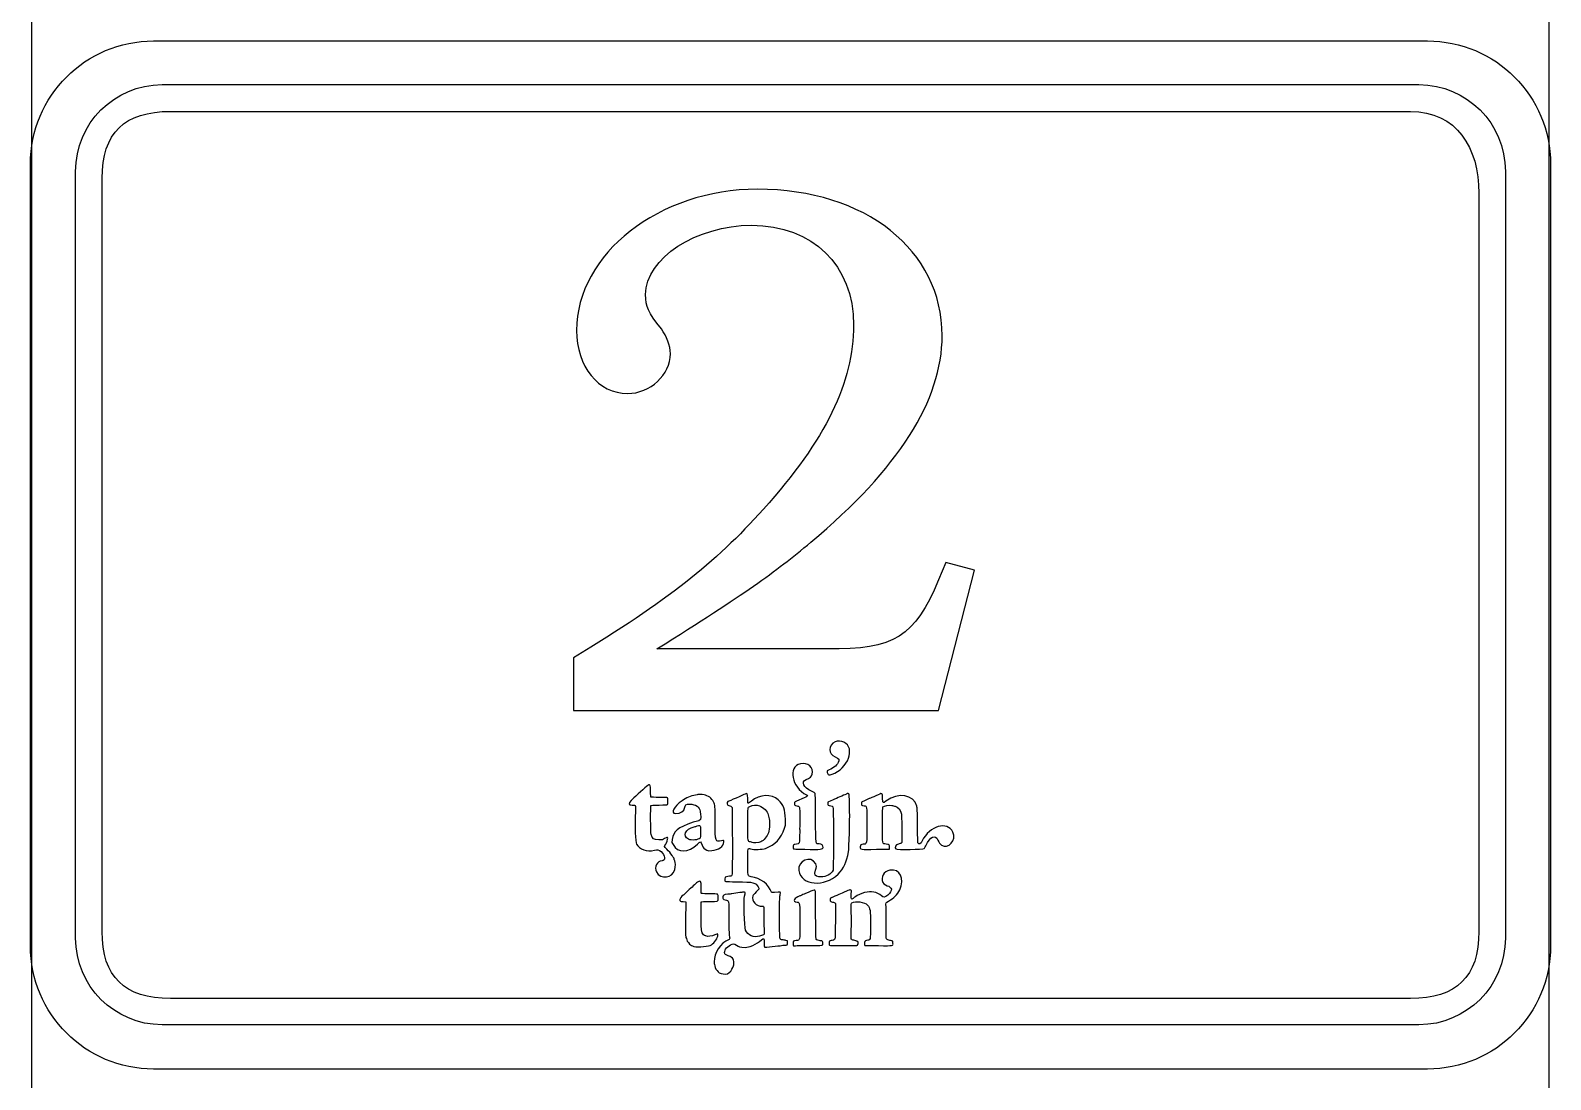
# Model space of a CAD drawing. Header units: millimetres. Extents: x 0 to 115, y 0 to 484.
# Drawn here: x -0.1 to 115.1, y 80.3 to 159.9 of the extents above; entities that cross this region are included whole.
import ezdxf

# ---------------------------------------------------------------- set-up
doc = ezdxf.new("R2010")
doc.units = ezdxf.units.MM
doc.layers.get('0').update_dxf_attribs({"linetype": 'CONTINUOUS'})

msp = doc.modelspace()

# ---------------------------------------------------------------- linework, layer by layer
at = {"color": 7}
for p, q in [((0, 0.000298), (0, 483.65833)), ((115.005552, 483.65833), (115.005552, 0.000298)), ((9.864019, 155.74046), (105.145766, 155.74046)), ((9.864019, 155.74046), (9.864019, 155.74046)), ((10.503252, 153.710577), (104.50618, 153.710577)), ((10.503252, 153.710577), (10.503252, 153.710577)), ((3.30588, 91.020909), (3.30588, 149.162918)), ((111.703905, 149.162918), (111.703905, 91.020909)), ((5.317772, 91.521148), (5.317772, 148.625638)), ((109.692013, 147.503805), (109.692013, 91.521148)), ((69.286259, 119.495367), (68.717228, 118.186208)), ((68.717228, 108.273859), (71.449845, 118.925983)), ((71.449845, 118.925983), (69.286259, 119.495367)), ((60.294659, 112.945342), (47.375585, 112.945342)), ((41.058746, 112.262011), (41.058746, 108.273859)), ((41.058746, 108.273859), (68.717228, 108.273859)), ((60.573001, 101.434556), (60.326409, 101.323078)), ((63.160979, 101.456781), (62.888281, 101.327312)), ((60.326409, 101.323078), (60.326409, 101.216892)), ((62.888281, 101.327312), (62.888281, 101.207367)), ((57.043812, 99.342937), (57.118248, 99.585295)), ((57.118248, 99.585295), (57.114015, 100.029089)), ((58.202687, 99.458648), (58.197395, 99.355284)), ((58.204098, 99.153848), (58.197395, 98.696648)), ((58.202687, 100.164203), (58.202687, 99.458648)), ((58.20692, 99.225814), (58.204098, 99.153848)), ((65.939103, 99.269912), (65.943337, 98.255676)), ((47.78904, 98.469106), (47.513521, 98.469106)), ((47.959785, 98.564356), (47.78904, 98.469106)), ((48.541515, 98.491331), (48.517879, 98.266612)), ((48.517879, 98.266612), (48.608896, 98.103981)), ((65.943337, 98.255676), (65.895006, 98.215459)), ((51.165123, 97.689115), (51.304471, 97.623145)), ((51.304471, 97.623145), (51.540126, 97.646428)), ((64.021051, 97.748381), (65.011651, 97.76214)), ((65.011651, 97.76214), (65.011651, 97.897253)), ((52.650671, 95.669109), (52.540604, 95.63877)), ((60.727518, 96.156648), (60.662606, 96.050815)), ((60.746568, 96.732734), (60.727518, 96.156648)), ((52.540604, 95.63877), (52.533548, 95.478609)), ((62.122048, 94.61889), (62.067015, 94.65452)), ((62.11217, 94.300684), (62.122048, 94.61889)), ((49.358548, 93.787745), (49.562454, 93.776809)), ((49.562454, 93.776809), (49.559632, 93.470951)), ((55.490884, 92.353351), (55.497587, 91.305954)), ((55.497587, 91.305954), (55.446787, 91.264679)), ((62.095942, 90.945062), (62.109701, 91.49469)), ((54.07554, 90.312531), (54.458657, 90.366154)), ((54.458657, 90.366154), (54.639279, 90.455759)), ((57.271354, 90.79619), (57.151409, 90.836054)), ((57.278057, 90.672012), (57.271354, 90.79619)), ((61.504687, 90.446234), (62.524215, 90.442001)), ((62.149565, 90.902376), (62.095942, 90.945062)), ((62.524215, 90.442001), (62.575367, 90.491743)), ((104.50618, 86.436209), (10.503252, 86.436209)), ((105.145766, 84.443368), (9.864019, 84.443368))]:
    msp.add_line(p, q, dxfattribs=at)
at = {"color": 1}
for p, q in [((9.22469, 159.049163), (105.785216, 159.049163)), ((9.22469, 159.049163), (9.22469, 159.049163)), ((-0.119842, 90.439179), (-0.119842, 149.696318)), ((115.129749, 149.696318), (115.129749, 90.439179)), ((105.785216, 81.086687), (9.22469, 81.086687))]:
    msp.add_line(p, q, dxfattribs=at)
for points in [[(-0.119842, 149.696318), (-0.119842, 154.877565), (4.047147, 159.049163), (9.22469, 159.049163)], [(105.785216, 159.049163), (110.962406, 159.049163), (115.129749, 154.877565), (115.129749, 149.696318)], [(9.22469, 81.086687), (4.047147, 81.086687), (-0.119842, 85.257932), (-0.119842, 90.439179)], [(115.129749, 90.439179), (115.129749, 85.257932), (110.962406, 81.086687), (105.785216, 81.086687)]]:
    msp.add_open_spline(points, degree=3, dxfattribs=at)
at = {"color": 7}
for points in [[(3.30588, 149.162918), (3.30588, 152.807818), (6.231466, 155.74046), (9.864019, 155.74046)], [(105.145766, 155.74046), (108.778319, 155.74046), (111.703905, 152.807818), (111.703905, 149.162918)], [(5.317772, 148.625638), (5.317772, 152.06381), (7.005814, 153.710577), (10.503252, 153.710577)], [(104.50618, 153.710577), (108.003619, 153.710577), (109.692013, 150.941977), (109.692013, 147.503805)], [(55.001582, 147.805782), (47.546329, 147.805782), (41.285935, 142.906758), (41.285935, 137.09686)], [(69.002626, 136.697163), (69.002626, 143.191802), (63.196962, 147.805782), (55.001582, 147.805782)], [(46.521157, 139.830888), (46.521157, 142.564916), (50.392187, 145.071755), (54.546851, 145.071755)], [(54.546851, 145.071755), (59.213043, 145.071755), (62.287148, 142.05233), (62.287148, 137.495147)], [(47.717426, 137.21116), (46.691901, 138.520319), (46.521157, 138.86216), (46.521157, 139.830888)], [(48.399346, 135.330149), (48.399346, 135.957388), (48.115712, 136.640719), (47.717426, 137.21116)], [(62.287148, 137.495147), (62.287148, 133.166563), (60.180359, 128.836922), (55.457723, 123.539611)], [(41.285935, 137.09686), (41.285935, 134.362833), (42.936935, 132.312488), (45.155554, 132.312488)], [(59.041945, 121.033125), (65.702037, 126.61548), (69.002626, 131.79955), (69.002626, 136.697163)], [(45.155554, 132.312488), (46.862999, 132.312488), (48.399346, 133.735947), (48.399346, 135.330149)], [(55.457723, 123.539611), (51.701346, 119.382125), (48.228601, 116.648097), (41.058746, 112.262011)], [(47.375585, 112.945342), (54.148565, 117.217481), (56.254295, 118.698794), (59.041945, 121.033125)], [(68.717228, 118.186208), (66.95334, 113.856214), (65.360195, 112.887486), (60.294659, 112.945342)], [(60.899673, 105.906367), (60.334523, 105.623792), (60.332054, 104.991262), (60.896851, 104.755606)], [(60.654493, 103.443978), (61.864167, 103.854612), (62.454012, 105.442112), (61.55972, 105.87885)], [(61.55972, 105.87885), (61.388976, 105.962811), (61.04149, 105.977981), (60.901084, 105.906367)], [(58.255251, 104.233495), (57.285112, 104.013009), (57.586737, 102.447381), (58.709981, 101.874117)], [(59.157656, 103.452092), (59.299826, 103.939984), (58.813345, 104.361553), (58.25384, 104.233495)], [(60.326409, 103.733256), (60.268554, 103.718087), (60.267143, 103.609078), (60.326409, 103.482431)], [(61.126862, 104.325923), (61.024909, 104.112139), (60.615687, 103.809103), (60.326409, 103.733256)], [(60.896851, 104.755606), (61.186129, 104.635662), (61.231637, 104.548878), (61.126862, 104.325923)], [(46.901451, 102.123531), (46.90004, 102.695384), (46.854532, 102.75465), (46.587479, 102.517937)], [(59.09592, 102.147167), (58.485262, 102.437856), (58.28559, 102.884473), (58.696223, 103.035814)], [(58.696223, 103.035814), (58.985501, 103.146234), (59.097331, 103.245364), (59.157656, 103.452092)], [(60.326409, 103.482431), (60.377209, 103.368131), (60.418837, 103.363898), (60.654493, 103.443978)], [(45.431074, 101.459603), (45.18166, 101.216892), (45.209176, 101.107884), (45.512565, 101.107884)], [(46.588537, 102.518995), (46.322896, 102.283692), (45.558074, 101.582017), (45.431074, 101.459603)], [(46.925087, 101.711487), (46.909918, 101.719953), (46.901451, 101.860359), (46.901451, 102.123531)], [(47.554796, 101.685381), (47.222479, 101.689614), (46.938846, 101.701962), (46.925087, 101.711487)], [(48.177448, 101.657864), (48.167923, 101.668801), (47.888171, 101.680089), (47.554796, 101.685381)], [(48.191207, 101.137164), (48.224368, 101.164681), (48.212021, 101.627526), (48.177448, 101.657864)], [(49.282701, 101.431734), (48.672396, 101.003462), (48.395465, 100.472884), (48.782462, 100.472884)], [(50.296937, 101.866003), (49.954037, 101.802503), (49.581857, 101.642695), (49.282701, 101.431734)], [(50.483204, 101.907278), (50.470504, 101.903045), (50.386543, 101.885406), (50.296937, 101.866003)], [(50.953104, 101.881173), (50.798587, 101.905867), (50.510721, 101.922448), (50.483204, 101.907278)], [(51.674887, 101.339659), (51.552473, 101.609534), (51.249084, 101.835664), (50.953104, 101.881173)], [(54.061782, 101.937617), (53.950304, 101.878351), (52.827059, 101.39187), (52.743098, 101.362942)], [(54.260395, 101.609534), (54.258984, 102.024401), (54.251929, 102.036748), (54.063193, 101.937617)], [(54.282268, 101.273337), (54.26992, 101.305087), (54.260395, 101.45537), (54.260395, 101.609534)], [(56.580968, 101.491001), (56.062737, 101.969367), (55.165623, 101.930914), (54.535915, 101.400337)], [(57.114015, 100.029089), (57.107312, 100.741348), (56.962673, 101.135753), (56.580968, 101.491001)], [(58.125781, 101.481476), (57.838973, 101.362942), (57.807223, 101.336837), (57.808634, 101.219714)], [(58.709981, 101.874117), (58.866968, 101.792978), (58.832748, 101.772164), (58.125781, 101.481476)], [(59.378143, 101.985948), (59.368618, 102.003939), (59.24197, 102.076964), (59.09592, 102.147167)], [(59.406012, 100.132453), (59.398956, 101.134342), (59.386609, 101.966545), (59.378143, 101.985948)], [(61.114515, 101.670212), (60.951884, 101.600009), (60.708115, 101.495234), (60.573001, 101.434556)], [(61.628512, 101.889287), (61.508567, 101.835664), (61.277145, 101.739356), (61.114515, 101.670212)], [(61.973176, 101.274748), (61.953773, 102.092134), (61.98129, 102.03957), (61.628512, 101.889287)], [(63.505642, 101.612356), (63.466837, 101.598598), (63.311262, 101.528395), (63.160979, 101.456781)], [(63.97272, 101.808148), (63.755056, 101.714309), (63.545506, 101.624703), (63.505642, 101.612356)], [(64.485306, 101.598598), (64.468726, 102.061795), (64.50612, 102.046626), (63.97272, 101.808148)], [(64.738953, 101.405628), (64.488128, 101.223948), (64.499065, 101.215481), (64.485306, 101.598598)], [(67.08422, 101.008753), (66.828103, 101.907278), (65.695334, 102.098837), (64.738953, 101.405628)], [(45.512565, 101.107884), (45.792318, 101.107884), (45.789496, 101.116351), (45.738343, 100.264745)], [(46.937435, 98.861748), (46.90004, 99.007798), (46.887693, 101.008753), (46.925087, 101.066609)], [(46.925087, 101.066609), (46.940257, 101.091656), (47.065493, 101.096948), (47.551973, 101.105414)], [(47.551973, 101.105414), (47.965429, 101.110706), (48.170746, 101.120584), (48.191207, 101.137164)], [(48.782462, 100.472884), (49.180748, 100.472884), (49.45521, 100.632692), (49.478493, 100.879284)], [(49.478493, 100.879284), (49.500365, 101.106826), (49.58856, 101.174206), (49.863021, 101.174206)], [(49.863021, 101.174206), (50.295526, 101.174206), (50.645482, 100.937139), (50.646893, 100.645039)], [(50.670529, 100.447837), (50.75449, 100.01392), (50.704748, 99.924314), (50.341035, 99.859403)], [(50.646893, 100.645039), (50.646893, 100.600942), (50.656771, 100.512748), (50.670529, 100.447837)], [(51.796243, 99.815306), (51.793421, 101.096948), (51.796243, 101.069431), (51.674887, 101.339659)], [(52.743098, 101.362942), (52.631268, 101.327312), (52.711348, 101.063787), (52.832704, 101.063787)], [(52.832704, 101.063787), (52.911021, 101.063787), (53.039432, 100.993584), (53.077884, 100.930437)], [(53.077884, 100.930437), (53.097287, 100.900098), (53.10399, 96.058928), (53.08494, 95.886773)], [(54.272743, 99.661142), (54.26992, 101.01722), (54.260395, 100.920559), (54.423026, 101.00452)], [(54.535915, 101.400337), (54.297437, 101.200312), (54.308373, 101.204545), (54.282268, 101.273337)], [(54.423026, 101.00452), (54.624109, 101.107884), (54.916209, 101.124464), (55.153276, 101.040503)], [(55.153276, 101.040503), (55.445376, 100.939962), (55.76217, 100.617523), (55.811912, 100.372342)], [(55.811912, 100.372342), (55.824259, 100.313076), (55.850365, 100.220648), (55.869768, 100.165614)], [(57.808634, 101.219714), (57.808634, 101.106826), (57.829448, 101.087423), (57.99349, 101.04897)], [(57.99349, 101.04897), (58.20692, 101.002051), (58.202687, 101.023923), (58.202687, 100.164203)], [(60.326409, 101.216892), (60.326409, 101.091656), (60.333112, 101.086012), (60.560654, 101.040503)], [(60.560654, 101.040503), (60.636501, 101.025334), (60.710937, 101.000639), (60.726106, 100.979826)], [(60.726106, 100.979826), (60.760326, 100.939962), (60.775495, 97.638315), (60.746568, 96.732734)], [(61.902973, 97.555412), (61.941426, 97.781542), (62.007748, 100.107759), (61.989756, 100.581539)], [(61.989756, 100.581539), (61.989756, 100.599531), (61.98129, 100.909623), (61.973176, 101.274748)], [(62.888281, 101.207367), (62.888281, 101.075076), (62.87029, 101.088834), (63.095009, 101.04897)], [(63.095009, 101.04897), (63.301737, 101.015809), (63.29327, 101.077898), (63.29327, 99.629392)], [(64.483895, 99.583884), (64.483895, 100.71242), (64.48954, 100.923381), (64.517056, 100.964656)], [(64.517056, 100.964656), (64.583026, 101.063787), (64.985545, 101.134342), (65.183806, 101.078956)], [(65.183806, 101.078956), (65.252951, 101.061317), (65.36584, 101.034859), (65.437453, 101.019689)], [(65.437453, 101.019689), (65.668876, 100.974534), (65.85232, 100.739937), (65.912998, 100.415028)], [(65.912998, 100.415028), (65.926756, 100.33777), (65.937692, 99.887273), (65.939103, 99.269912)], [(67.136784, 99.563423), (67.123026, 100.701484), (67.11597, 100.894453), (67.08422, 101.008753)], [(45.738343, 100.264745), (45.694246, 99.565892), (45.748221, 98.281781), (45.824068, 98.14949)], [(50.131485, 99.802959), (48.929923, 99.390914), (48.608896, 99.12492), (48.541515, 98.491331)], [(49.770593, 98.511792), (49.282701, 98.758384), (49.52259, 99.278026), (50.205921, 99.453003)], [(50.341035, 99.859403), (50.287412, 99.848467), (50.192162, 99.823773), (50.131485, 99.802959)], [(50.205921, 99.453003), (50.286001, 99.473817), (50.385132, 99.504156), (50.427818, 99.521795)], [(50.427818, 99.521795), (50.571398, 99.578592), (50.652537, 99.554956), (50.674762, 99.454414)], [(50.674762, 99.454414), (50.70369, 99.316478), (50.685698, 98.645495), (50.651126, 98.60422)], [(52.264732, 98.401726), (51.803298, 98.288484), (51.799065, 98.302242), (51.796243, 99.815306)], [(54.467123, 98.303653), (54.261454, 98.34634), (54.274154, 98.256734), (54.272743, 99.661142)], [(55.617532, 97.819995), (56.316384, 98.066587), (56.819093, 98.60422), (57.043812, 99.342937)], [(55.869768, 100.165614), (55.952318, 99.949009), (55.931857, 99.306953), (55.835195, 99.01062)], [(58.197395, 99.355284), (58.198806, 99.298839), (58.197395, 99.288962), (58.20692, 99.225814)], [(59.674476, 98.152312), (59.398956, 98.159015), (59.41977, 98.005909), (59.406012, 100.132453)], [(63.29327, 99.629392), (63.29327, 98.095515), (63.298915, 98.128676), (63.005404, 98.128676)], [(64.765059, 98.141023), (64.449323, 98.198878), (64.481073, 98.03519), (64.483895, 99.583884)], [(67.154423, 98.244387), (67.153012, 98.244387), (67.144898, 98.839876), (67.136784, 99.563423)], [(69.816837, 99.049426), (69.388212, 99.907734), (68.060003, 99.526028), (67.482506, 98.379501)], [(45.824068, 98.14949), (46.07066, 97.719453), (46.606529, 97.534951), (47.185437, 97.681001)], [(47.513521, 98.469106), (47.130404, 98.469106), (47.018574, 98.542131), (46.937435, 98.861748)], [(48.134762, 97.751203), (47.907573, 97.976981), (47.910396, 97.964634), (48.045157, 98.13432)], [(48.198262, 98.593284), (48.17886, 98.666309), (48.134762, 98.660665), (47.959785, 98.564356)], [(48.045157, 98.13432), (48.103012, 98.207345), (48.213432, 98.536487), (48.198262, 98.593284)], [(48.608896, 98.103981), (48.964496, 97.464395), (49.74731, 97.478153), (50.444398, 98.138553)], [(50.651126, 98.60422), (50.524479, 98.451115), (49.999193, 98.396081), (49.770593, 98.511792)], [(50.444398, 98.138553), (50.699457, 98.37809), (50.69099, 98.380912), (50.808112, 98.058473)], [(50.808112, 98.058473), (50.864909, 97.906778), (50.999671, 97.764962), (51.165123, 97.689115)], [(51.540126, 97.646428), (52.058004, 97.700051), (52.419248, 97.960753), (52.459112, 98.31212)], [(52.459112, 98.31212), (52.472871, 98.435945), (52.450998, 98.446881), (52.264732, 98.401726)], [(54.599415, 98.260967), (54.59377, 98.270492), (54.533093, 98.289895), (54.467123, 98.303653)], [(55.248173, 98.306476), (55.122937, 98.24862), (54.628343, 98.212637), (54.599415, 98.260967)], [(55.835195, 99.01062), (55.744532, 98.736512), (55.472893, 98.411251), (55.248173, 98.306476)], [(57.949393, 98.137142), (57.726084, 98.091634), (57.698568, 98.066587), (57.698568, 97.916656)], [(58.197395, 98.696648), (58.19034, 98.161837), (58.201276, 98.187942), (57.949393, 98.137142)], [(59.975043, 97.884906), (59.975043, 98.05424), (59.871679, 98.146667), (59.674476, 98.152312)], [(63.005404, 98.128676), (62.841362, 98.128676), (62.793031, 98.080345), (62.790209, 97.92477)], [(65.011651, 97.897253), (65.011651, 98.080345), (64.993659, 98.098337), (64.765059, 98.141023)], [(65.686867, 98.138553), (65.469203, 98.087401), (65.353492, 97.884906), (65.481551, 97.77872)], [(65.895006, 98.215459), (65.86749, 98.194998), (65.773651, 98.159015), (65.686867, 98.138553)], [(67.482506, 98.379501), (67.362562, 98.142434), (67.281423, 98.108215), (67.154423, 98.244387)], [(67.64937, 97.802003), (67.66454, 97.818584), (67.713928, 97.916656), (67.759437, 98.018609)], [(67.759437, 98.018609), (68.070939, 98.712876), (68.498153, 98.911489), (68.684067, 98.445823)], [(68.684067, 98.445823), (68.764148, 98.237684), (68.831528, 98.139612), (68.948651, 98.064117)], [(68.948651, 98.064117), (69.462648, 97.722276), (70.111759, 98.45817), (69.816837, 99.049426)], [(47.765404, 96.878784), (47.392165, 96.878784), (47.144162, 96.389481), (47.335721, 96.035645)], [(47.185437, 97.681001), (47.440496, 97.745559), (47.494118, 97.734623), (47.688498, 97.574815)], [(47.688498, 97.574815), (48.019051, 97.303176), (48.065971, 96.878784), (47.765404, 96.878784)], [(48.69709, 96.961687), (48.69709, 97.077398), (48.424393, 97.459103), (48.134762, 97.751203)], [(48.727429, 96.872081), (48.710848, 96.898187), (48.69709, 96.939462), (48.69709, 96.961687)], [(48.733073, 96.207801), (48.79481, 96.44769), (48.793398, 96.770128), (48.727429, 96.872081)], [(54.524979, 95.666287), (54.256162, 95.695215), (54.254751, 95.698037), (54.264276, 96.877373)], [(54.264276, 96.877373), (54.272743, 97.917715), (54.256162, 97.848923), (54.483351, 97.781542)], [(54.483351, 97.781542), (54.731707, 97.707106), (55.362826, 97.728978), (55.617532, 97.819995)], [(57.698568, 97.916656), (57.698568, 97.755437), (57.66964, 97.760728), (58.585804, 97.74697)], [(59.418359, 96.656887), (59.070873, 97.329634), (58.015362, 96.893953), (58.138129, 96.129131)], [(58.585804, 97.74697), (59.84134, 97.728978), (59.975043, 97.741326), (59.975043, 97.884906)], [(61.113104, 95.868781), (61.530792, 96.282237), (61.778795, 96.809992), (61.902973, 97.555412)], [(62.790209, 97.92477), (62.788798, 97.728978), (62.765515, 97.731801), (64.021051, 97.748381)], [(65.481551, 97.77872), (65.56022, 97.713809), (67.588692, 97.734623), (67.64937, 97.802003)], [(47.335721, 96.035645), (47.660982, 95.437334), (48.560565, 95.550576), (48.733073, 96.207801)], [(52.868334, 95.70474), (52.809068, 95.70474), (52.709937, 95.685337), (52.650671, 95.669109)], [(53.08494, 95.886773), (53.068359, 95.737901), (53.035198, 95.708973), (52.868334, 95.70474)], [(56.065559, 94.503179), (55.882115, 95.069387), (55.190318, 95.593262), (54.524979, 95.666287)], [(58.138129, 96.129131), (58.318398, 95.00624), (60.087931, 94.850312), (61.113104, 95.868781)], [(59.642726, 95.660642), (59.353448, 95.698037), (59.29277, 95.821862), (59.406012, 96.155237)], [(59.406012, 96.155237), (59.484329, 96.390892), (59.488562, 96.521773), (59.418359, 96.656887)], [(60.662606, 96.050815), (60.498565, 95.786231), (60.039601, 95.609842), (59.642726, 95.660642)], [(65.033876, 96.160881), (64.579145, 96.07692), (64.313151, 95.616545), (64.504709, 95.241895)], [(65.785998, 94.675334), (66.200865, 95.517415), (65.801167, 96.30552), (65.033876, 96.162292)], [(49.712737, 94.58714), (49.545873, 94.430154), (49.388887, 94.286926), (49.365604, 94.268934)], [(50.456746, 95.255653), (50.276476, 95.108192), (50.029532, 94.883473), (49.712737, 94.58714)], [(50.733676, 94.83232), (50.736498, 95.368542), (50.685698, 95.445801), (50.455335, 95.255653)], [(50.732618, 94.420276), (50.731207, 94.439679), (50.732618, 94.625592), (50.733676, 94.83232)], [(52.533548, 95.478609), (52.526846, 95.28317), (52.423482, 95.30222), (53.448654, 95.289873)], [(53.448654, 95.289873), (54.701368, 95.274703), (54.878815, 95.232017), (55.056615, 94.904287)], [(54.030032, 94.204023), (54.10729, 94.482365), (54.087887, 94.530695), (53.912909, 94.501767)], [(54.899629, 94.511292), (54.735587, 94.350073), (54.680554, 94.281281), (54.658682, 94.209667)], [(55.056615, 94.904287), (55.139518, 94.755415), (55.133873, 94.741656), (54.899629, 94.511292)], [(56.721373, 94.319734), (56.776407, 94.519759), (56.794398, 94.514115), (56.280401, 94.477073)], [(59.043356, 94.563856), (58.911065, 94.509881), (58.762193, 94.445323), (58.712804, 94.421687)], [(59.385198, 94.592784), (59.361915, 94.679567), (59.316406, 94.675334), (59.043356, 94.563856)], [(59.412715, 92.751637), (59.40707, 93.731301), (59.394723, 94.558212), (59.385198, 94.592784)], [(61.694834, 94.553979), (61.683898, 94.553979), (61.60664, 94.519759), (61.521267, 94.478131)], [(61.861345, 94.624534), (61.780206, 94.585729), (61.704359, 94.553979), (61.694834, 94.553979)], [(62.067015, 94.65452), (62.01304, 94.690504), (62.004926, 94.689092), (61.861345, 94.624534)], [(64.402756, 94.222015), (64.053859, 94.518348), (63.626645, 94.600898), (63.126406, 94.468606)], [(64.504709, 95.241895), (64.570678, 95.112073), (64.820092, 94.948384), (64.949562, 94.948384)], [(65.149587, 94.734601), (65.179926, 94.611834), (65.069506, 94.42592), (64.882181, 94.281281)], [(64.942859, 93.823729), (65.320331, 94.029045), (65.612431, 94.323967), (65.785998, 94.675334)], [(64.949562, 94.948384), (64.992248, 94.948384), (65.134417, 94.795279), (65.149587, 94.734601)], [(49.365604, 94.268934), (49.252362, 94.186031), (49.113368, 94.001529), (49.114779, 93.934148)], [(49.114779, 93.934148), (49.114779, 93.812792), (49.136651, 93.800445), (49.358548, 93.787745)], [(49.559632, 93.470951), (49.559632, 93.300206), (49.55434, 92.714242), (49.548696, 92.166026)], [(50.755901, 91.587118), (50.732618, 91.609343), (50.719918, 93.72742), (50.743554, 93.764462)], [(51.347157, 94.373709), (50.805643, 94.384645), (50.733676, 94.389937), (50.732618, 94.420276)], [(50.743554, 93.764462), (50.753079, 93.779631), (50.954515, 93.787745), (51.331987, 93.787745)], [(51.331987, 93.787745), (52.058004, 93.787745), (52.012848, 93.770106), (52.020962, 94.075965)], [(52.020962, 94.075965), (52.029076, 94.383234), (52.084462, 94.35854), (51.347157, 94.373709)], [(52.380443, 94.143345), (52.372329, 93.982126), (52.397023, 93.948965), (52.545896, 93.917567)], [(52.74839, 94.337726), (52.430184, 94.301742), (52.388909, 94.27987), (52.380443, 94.143345)], [(52.545896, 93.917567), (52.853165, 93.854067), (52.835526, 93.93944), (52.834115, 92.576659)], [(53.066948, 94.380412), (52.993923, 94.368065), (52.851754, 94.348662), (52.74839, 94.337726)], [(53.658204, 94.465784), (53.445832, 94.439679), (53.243337, 94.40934), (53.066948, 94.380412)], [(53.912909, 94.501767), (53.868812, 94.494712), (53.754512, 94.478131), (53.658204, 94.465784)], [(54.103057, 91.620279), (53.995812, 91.916612), (53.940426, 93.878762), (54.030032, 94.204023)], [(54.658682, 94.209667), (54.540148, 93.807148), (54.910565, 93.402159), (55.368118, 93.433909)], [(55.368118, 93.433909), (55.492295, 93.442023), (55.483829, 93.51787), (55.490884, 92.353351)], [(56.280401, 94.477073), (56.095898, 94.464373), (56.077907, 94.465784), (56.065559, 94.503179)], [(56.680098, 92.690959), (56.680098, 94.07032), (56.684332, 94.18074), (56.721373, 94.319734)], [(58.223501, 94.214959), (57.750779, 94.047037), (57.635068, 93.804326), (58.000193, 93.74647)], [(58.000193, 93.74647), (58.229145, 93.71084), (58.230204, 93.705195), (58.217856, 92.181195)], [(58.430229, 94.31162), (58.360026, 94.272815), (58.266187, 94.230129), (58.223501, 94.214959)], [(58.590037, 94.379001), (58.572045, 94.379001), (58.500431, 94.348662), (58.430229, 94.31162)], [(58.712804, 94.421687), (58.663062, 94.398404), (58.608029, 94.379001), (58.590037, 94.379001)], [(60.637912, 94.093956), (60.570179, 94.093956), (60.501387, 94.001529), (60.501387, 93.90769)], [(60.501387, 93.90769), (60.501387, 93.799034), (60.567709, 93.743648), (60.69859, 93.743648)], [(61.521267, 94.478131), (61.31842, 94.37759), (60.665429, 94.093956), (60.637912, 94.093956)], [(60.69859, 93.743648), (60.779729, 93.743648), (60.884504, 93.692848), (60.903906, 93.644517)], [(60.903906, 93.644517), (60.924368, 93.590895), (60.89544, 91.008562), (60.873568, 90.950354)], [(62.243404, 94.026223), (62.11217, 93.911923), (62.101234, 93.936617), (62.11217, 94.300684)], [(62.113581, 92.928026), (62.104056, 93.656865), (62.104056, 93.658276), (62.150976, 93.688615)], [(62.150976, 93.688615), (62.419792, 93.86077), (63.137695, 93.758817), (63.337367, 93.519281)], [(62.339712, 94.093956), (62.328776, 94.093956), (62.284679, 94.063617), (62.243404, 94.026223)], [(62.45119, 94.172273), (62.40039, 94.129587), (62.349237, 94.093956), (62.339712, 94.093956)], [(63.126406, 94.468606), (62.830426, 94.389937), (62.581012, 94.281281), (62.45119, 94.172273)], [(63.337367, 93.519281), (63.556442, 93.258579), (63.564909, 93.203545), (63.56632, 92.001984)], [(64.882181, 94.281281), (64.624653, 94.084079), (64.57209, 94.077376), (64.402756, 94.222015)], [(64.751301, 93.370409), (64.730487, 93.735534), (64.715317, 93.700962), (64.942859, 93.823729)], [(64.756592, 92.079242), (64.763648, 92.626048), (64.760826, 93.207779), (64.751301, 93.370409)], [(52.834115, 92.576659), (52.832704, 91.616045), (52.837996, 91.401204), (52.866923, 91.244218)], [(56.901995, 90.880151), (56.673043, 90.888618), (56.680098, 90.832173), (56.680098, 92.690959)], [(59.511845, 90.881562), (59.42224, 90.900965), (59.423651, 90.870626), (59.412715, 92.751637)], [(62.109701, 91.49469), (62.125929, 92.192131), (62.125929, 92.077831), (62.113581, 92.928026)], [(10.503252, 86.436209), (7.005814, 86.436209), (5.317772, 88.082976), (5.317772, 91.521148)], [(49.548696, 92.166026), (49.541993, 91.285493), (49.544462, 91.157081), (49.576212, 91.070298)], [(49.576212, 91.070298), (49.595615, 91.015265), (49.621721, 90.931304), (49.635479, 90.882973)], [(50.778126, 91.496101), (50.778126, 91.533495), (50.766837, 91.57477), (50.755901, 91.587118)], [(50.991557, 91.221993), (50.891015, 91.253743), (50.778126, 91.399793), (50.778126, 91.496101)], [(51.093509, 91.176484), (51.082573, 91.186009), (51.035654, 91.206823), (50.991557, 91.221993)], [(51.774371, 91.253743), (51.574346, 91.156023), (51.166534, 91.109104), (51.093509, 91.176484)], [(51.407834, 90.462815), (51.676298, 90.578526), (51.929946, 90.885795), (51.983568, 91.162726)], [(51.983568, 91.162726), (52.022373, 91.363809), (52.008615, 91.369454), (51.774371, 91.253743)], [(52.866923, 91.244218), (52.913843, 90.99057), (52.912432, 90.949295), (52.851754, 90.921426)], [(55.151865, 91.165548), (54.763104, 91.019498), (54.23817, 91.246687), (54.103057, 91.620279)], [(55.314495, 91.211056), (55.270398, 91.20259), (55.197373, 91.18354), (55.151865, 91.165548)], [(55.446787, 91.264679), (55.417859, 91.242806), (55.360004, 91.217759), (55.314495, 91.211056)], [(58.217856, 92.181195), (58.20692, 90.756326), (58.229145, 90.85969), (57.928579, 90.834643)], [(63.56632, 92.001984), (63.56632, 90.791956), (63.588192, 90.877329), (63.272456, 90.833231)], [(64.958028, 90.861101), (64.730487, 90.92707), (64.742834, 90.855456), (64.756592, 92.079242)], [(109.692013, 91.521148), (109.692013, 88.082976), (108.003619, 86.436209), (104.50618, 86.436209)], [(9.864019, 84.443368), (6.231466, 84.443368), (3.30588, 87.376009), (3.30588, 91.020909)], [(49.635479, 90.882973), (49.664407, 90.776787), (49.845029, 90.546776), (49.934635, 90.501268)], [(49.934635, 90.501268), (49.970265, 90.483276), (50.035176, 90.446234), (50.079273, 90.417306)], [(50.079273, 90.417306), (50.241904, 90.313943), (51.129493, 90.344281), (51.407834, 90.462815)], [(52.851754, 90.921426), (52.165601, 90.608865), (51.698523, 89.90472), (51.723218, 89.216804)], [(52.532137, 89.826051), (52.450998, 90.058884), (52.620332, 90.319234), (52.967818, 90.501268)], [(52.967818, 90.501268), (53.174193, 90.610276), (53.195007, 90.608865), (53.401734, 90.491743)], [(53.401734, 90.491743), (53.604229, 90.37462), (53.629276, 90.308298), (54.07554, 90.312531)], [(54.639279, 90.455759), (54.884459, 90.575704), (55.121526, 90.727398), (55.303559, 90.877329)], [(55.303559, 90.877329), (55.500409, 91.039959), (55.508876, 91.030434), (55.508876, 90.640615)], [(55.508876, 90.640615), (55.508876, 90.480454), (55.518401, 90.344281), (55.529337, 90.337226)], [(55.529337, 90.337226), (55.56532, 90.313943), (56.645526, 90.413073), (56.831793, 90.45717)], [(56.831793, 90.45717), (56.881182, 90.468106), (56.980665, 90.477984), (57.05369, 90.477984)], [(57.151409, 90.836054), (57.085087, 90.858279), (56.972198, 90.87874), (56.901995, 90.880151)], [(57.05369, 90.477984), (57.245248, 90.477984), (57.286523, 90.513615), (57.278057, 90.672012)], [(57.928579, 90.834643), (57.715148, 90.817004), (57.68869, 90.785254), (57.708093, 90.579937)], [(57.708093, 90.579937), (57.727495, 90.391201), (57.70527, 90.410251), (57.873545, 90.435298)], [(57.873545, 90.435298), (57.950804, 90.447645), (58.436931, 90.455759), (58.955162, 90.454348)], [(58.955162, 90.454348), (60.020551, 90.450468), (59.952818, 90.439179), (59.952818, 90.632148)], [(59.666362, 90.837465), (59.612387, 90.855456), (59.543595, 90.874859), (59.511845, 90.881562)], [(59.817704, 90.807126), (59.787718, 90.807126), (59.719984, 90.820884), (59.666362, 90.837465)], [(59.952818, 90.632148), (59.952818, 90.747859), (59.907309, 90.807126), (59.817704, 90.807126)], [(60.435065, 90.607454), (60.435065, 90.439179), (60.353926, 90.451526), (61.504687, 90.446234)], [(60.585348, 90.829351), (60.486218, 90.829351), (60.435065, 90.753504), (60.435065, 90.607454)], [(60.873568, 90.950354), (60.852754, 90.89532), (60.695768, 90.829351), (60.585348, 90.829351)], [(62.375342, 90.832173), (62.276212, 90.848401), (62.179904, 90.87874), (62.149565, 90.902376)], [(62.575367, 90.491743), (62.718595, 90.63497), (62.627579, 90.789134), (62.375342, 90.832173)], [(63.134873, 90.763029), (63.09889, 90.690004), (63.097479, 90.455759), (63.134873, 90.45717)], [(63.272456, 90.833231), (63.185673, 90.820884), (63.156745, 90.807126), (63.134873, 90.763029)], [(63.134873, 90.45717), (63.150042, 90.45717), (63.624176, 90.452937), (64.187562, 90.446234)], [(64.187562, 90.446234), (65.349259, 90.431065), (65.274823, 90.420129), (65.274823, 90.611687)], [(65.190862, 90.808537), (65.159112, 90.808537), (65.054337, 90.832173), (64.958028, 90.861101)], [(65.274823, 90.611687), (65.274823, 90.773965), (65.261065, 90.807126), (65.190862, 90.808537)], [(111.703905, 91.020909), (111.703905, 87.376009), (108.778319, 84.443368), (105.145766, 84.443368)], [(51.723218, 89.216804), (51.723218, 89.216804), (51.677709, 89.132843), (51.731684, 89.018543)], [(51.731684, 89.018543), (51.783896, 88.907065), (51.799065, 88.676701), (51.934179, 88.554287)], [(52.866923, 89.645429), (52.773437, 89.645429), (52.552951, 89.765373), (52.532137, 89.826051)], [(52.543073, 88.289704), (53.054601, 88.270301), (53.207354, 89.014309), (53.214409, 89.035123)], [(53.159376, 89.426354), (53.117748, 89.484209), (52.902907, 89.645429), (52.866923, 89.645429)], [(53.214409, 89.035123), (53.233459, 89.085923), (53.190773, 89.380845), (53.159376, 89.426354)], [(51.934179, 88.554287), (52.069293, 88.43152), (52.031898, 88.307343), (52.543073, 88.289704)]]:
    msp.add_open_spline(points, degree=3, dxfattribs=at)

doc.saveas('drawing.dxf')
